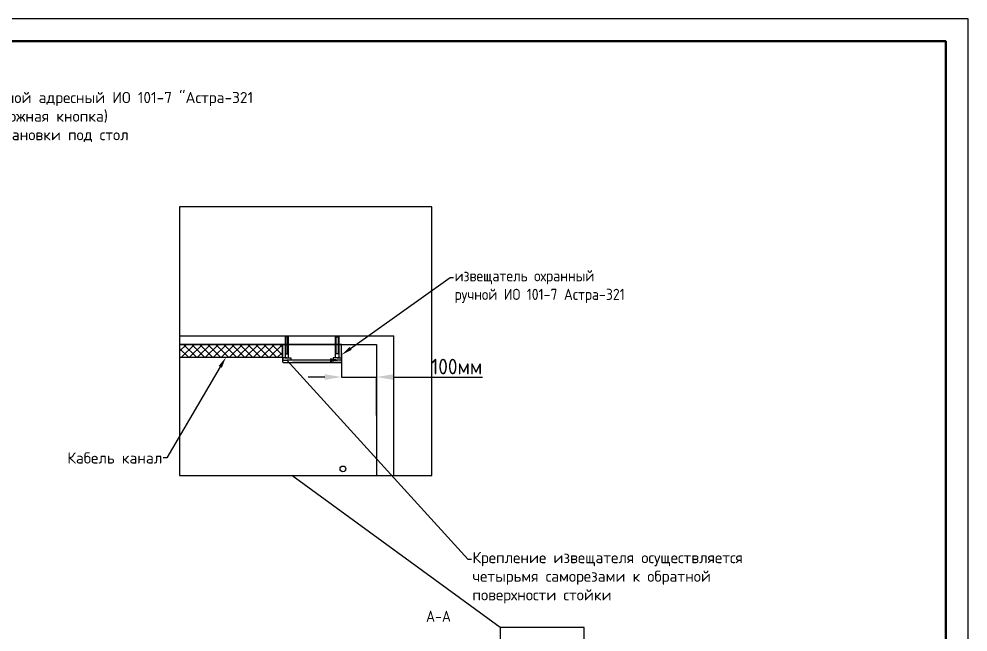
# Model space of a CAD drawing. Header units: millimetres. Extents: x -259793 to 1187961, y -549744 to 43070.
# Drawn here: x 891830 to 913122, y -17037 to -3287 of the extents above; entities that cross this region are included whole.
import ezdxf
from ezdxf import colors
from ezdxf.entities.mleader import LeaderData, LeaderLine
from ezdxf.enums import TextEntityAlignment as Align
from ezdxf.math import Vec2, Vec3

# ---------------------------------------------------------------- set-up
doc = ezdxf.new("R2010")
doc.units = ezdxf.units.MM
doc.layers.add('OBJ', color=4, linetype='Continuous')
doc.layers.add('Штампы', color=7, linetype='Continuous')
doc.styles.add('ISOCPEUR', font='isocpeur.ttf', dxfattribs={"width": 0.9, "height": 350})
doc.styles.get("Standard").update_dxf_attribs({"font": ''})
doc.styles.add('XREF1$0$Standard', font='isocpeur.ttf')
doc.styles.get('Standard').set_extended_font_data('GOST type B')
doc.dimstyles.new('Standard_М3', dxfattribs={"dimscale": 1.5, "dimtxt": 250, "dimasz": 250, "dimexe": 0.18, "dimexo": 0.0625, "dimgap": 40, "dimtad": 1, "dimdec": 0, "dimlfac": 0.6667, "dimrnd": 50, "dimzin": 0, "dimdsep": 46, "dimtxsty": 'Standard', "dimcen": 0.09, "dimadec": 0, "dimazin": 0, "dimtfac": 1, "dimtdec": 0, "dimtmove": 0, "dimatfit": 3, "dimfxl": 1, "dimtolj": 1, "dimtzin": 0, "dimarcsym": 0})

# ---------------------------------------------------------------- blocks, each defined once
blk = doc.blocks.new('*D1130')
at = {"color": 0, "lineweight": -2, "transparency": 16777216}
for p, q in [((899067, -10775), (899067, -11319)), ((898692, -11318), (898317, -11318)), ((899067, -11318), (899850, -11318)), ((899850, -12184), (899850, -11318)), ((900225, -11318), (902232, -11318))]:
    blk.add_line(p, q, dxfattribs=at)
at = {"color": 0, "transparency": 16777216}
for points in [[(898692, -11256), (898692, -11381), (899067, -11318)], [(900225, -11256), (900225, -11381), (899850, -11318)]]:
    blk.add_solid(points, dxfattribs=at)
at = {"layer": 'Defpoints', "color": 0, "transparency": 16777216}
for p in [(899067, -10775), (899850, -11318), (899850, -12184)]:
    blk.add_point(p, dxfattribs=at)
at = {"color": 0, "transparency": 16777216, "insert": (901652, -11083), "char_height": 350, "attachment_point": 5, "style": 'ISOCPEUR'}
blk.add_mtext('\\A1;100мм', dxfattribs=at)
blk = doc.blocks.new('*U1121')
blk.add_lwpolyline([(0, 0), (420, 0), (420, 297), (0, 297)], close=True)
at = {"lineweight": 50}
blk.add_lwpolyline([(20, 292), (415, 292), (415, 5), (20, 5)], close=True, dxfattribs=at)
at = {"style": 'XREF1$0$Standard'}
for tag, p in [('СОГЛАСОВАНО_ДАТА2', (14.37, 145.56)), ('СОГЛАСОВАНО_ДАТА3', (19.37, 145.56)), ('СОГЛАСОВАНО_ФАМИЛИЯ2', (14.37, 110.56)), ('СОГЛАСОВАНО_ФАМИЛИЯ3', (19.37, 110.56)), ('СОГЛАСОВАНО_ДОЛЖНОСТЬ2', (14.37, 90.56)), ('СОГЛАСОВАНО_ДОЛЖНОСТЬ3', (19.37, 90.56))]:
    blk.add_attdef(tag, p, '', height=2.5, rotation=90, dxfattribs=at)
for tag, p in [('ВЗАМ_ИНВ_НОМЕР', (19.37, 77.5)), ('ИНВ_N_ПОДЛ', (19.37, 17.5))]:
    blk.add_attdef(tag, text='', height=2.5, rotation=90, dxfattribs=at).set_placement(p, align=Align.CENTER)
blk.add_attdef('ИНВ_ДАТА', text='', height=2.5, rotation=90, dxfattribs=at).set_placement((19.37, 63.83), align=Align.RIGHT)

msp = doc.modelspace()

# ---------------------------------------------------------------- hatches: boundary and pattern name
at = {"ltscale": 20, "transparency": 33554687}
h = msp.add_hatch(dxfattribs=at)
h.set_pattern_fill('ANSI37', color=256, scale=40)
h.set_pattern_definition([(45, (837992.4, -43753.9), (-89.80256, 89.80256), []), (135, (837992.4, -43753.9), (-89.80256, -89.80256), [])])
h.paths.add_polyline_path([(897739.41829, -10585.81822), (895434.45037, -10585.81822), (895434.45037, -10873.90485), (897739.41829, -10873.90485)])

# ---------------------------------------------------------------- linework, layer by layer
at = {"lineweight": 30, "transparency": 33554687}
for p, q in [((895434.45037, -10395.86596), (900241.36983, -10395.86596)), ((900241.36983, -13525.46935), (900241.36983, -10395.86596)), ((895434.45037, -10585.81822), (899850.21427, -10585.81822)), ((899850.21427, -10585.81822), (899850.21427, -13525.46935))]:
    msp.add_line(p, q, dxfattribs=at)
at = {"color": 0, "transparency": 33554687}
msp.add_line((902625.64952, -16936.55661), (897952.3992, -13525.46935), dxfattribs=at)
at = {"color": 0, "lineweight": 30, "transparency": 33554687}
for points in [[(895434.45037, -13525.46935), (901091.21806, -13525.46935), (901091.21806, -7497.04454), (895434.45037, -7497.04454)], [(902625.64952, -18946.03154), (904511.23875, -18946.03154), (904511.23875, -16936.55661), (902625.64952, -16936.55661)]]:
    msp.add_lwpolyline(points, close=True, dxfattribs=at)
at = {"lineweight": 30, "transparency": 33554687}
msp.add_lwpolyline([(897739.41829, -10585.81822), (895434.45037, -10585.81822), (895434.45037, -10873.90485), (897739.41829, -10873.90485)], close=True, dxfattribs=at)
at = {"color": 1, "lineweight": 30, "transparency": 33554687}
msp.add_lwpolyline([(897739.41829, -10790.31692), (897739.41829, -10964.81561, 0.4142135624), (897769.41829, -10994.81561), (899037.15387, -10994.81561, 0.4142135624), (899067.15387, -10964.81561), (899067.15387, -10585.81822), (897739.41829, -10585.81822), (897739.41829, -10964.81561)], format="xyb", dxfattribs=at)
at = {"lineweight": 20, "transparency": 33554687}
for points in [[(897748.20509, -10986.02882), (897748.20509, -10684.65123)], [(899067.15387, -10964.81561), (899067.15387, -10820.31692)]]:
    msp.add_lwpolyline(points, dxfattribs=at)
at = {"color": 1, "lineweight": 30, "transparency": 33554687}
for points in [[(897769.41829, -10994.81561), (899037.15387, -10994.81561)], [(898722.78569, -10994.81561), (897968.07896, -10994.81561)], [(899030.10417, -10994.81561), (897968.07896, -10994.81561)]]:
    msp.add_lwpolyline(points, dxfattribs=at)
at = {"lineweight": 30, "transparency": 33554687}
msp.add_circle((899098.04312, -13378.68309), 63.48768, dxfattribs=at)
at = {"layer": 'OBJ', "color": 0, "lineweight": 30, "transparency": 33554687}
for p, q in [((897802.89256, -10798.10906), (897873.73722, -10798.10906)), ((899003.6796, -10798.10906), (898932.83494, -10798.10906)), ((897838.31489, -10884.22022), (897749.7901, -10884.22022)), ((897749.7901, -10884.22022), (897749.7901, -10936.23321)), ((897749.7901, -10936.23321), (897838.31489, -10936.23321)), ((897838.31489, -10884.22022), (897926.83967, -10884.22022)), ((897926.83967, -10936.23321), (897838.31489, -10936.23321)), ((897926.83967, -10884.22022), (897926.83967, -10936.23321)), ((898968.25727, -10884.22022), (898879.73248, -10884.22022)), ((898879.73248, -10884.22022), (898879.73248, -10936.23321)), ((898879.73248, -10936.23321), (898968.25727, -10936.23321)), ((898968.25727, -10884.22022), (899056.78205, -10884.22022)), ((899056.78205, -10936.23321), (898968.25727, -10936.23321)), ((899056.78205, -10884.22022), (899056.78205, -10936.23321))]:
    msp.add_line(p, q, dxfattribs=at)
for points in [[(897802.89256, -10417.14807), (897802.89256, -10884.22022), (897873.73722, -10884.22022), (897873.73722, -10417.14807)], [(897814.58139, -10417.14807), (897814.58139, -10798.10906), (897862.04838, -10798.10906), (897862.04838, -10417.14807)], [(899003.6796, -10417.14807), (899003.6796, -10884.22022), (898932.83494, -10884.22022), (898932.83494, -10417.14807)], [(898991.99076, -10417.14807), (898991.99076, -10798.10906), (898944.52377, -10798.10906), (898944.52377, -10417.14807)]]:
    msp.add_lwpolyline(points, close=True, dxfattribs=at)

# ---------------------------------------------------------------- block references
at = {"layer": 'Штампы', "color": 7, "xscale": 100, "yscale": 100, "zscale": 100}
msp.add_blockref('*U1121', (871121.6955, -32987.07451), dxfattribs=at)

# ---------------------------------------------------------------- texts
at = {"transparency": 33554687, "char_height": 250, "style": 'ISOCPEUR'}
for s, width, insert, attachment_point in [('{\\W1;Извещатель охранный ручной адресный ИО 101-7 "Астра-321\\P (Тревожная кнопка)\\PСхема установки под стол}', 26933.4098797, (892245.45478, -5499.82322), 5), ('А-А', 32781.5996251, (900962.77055, -16560.23165), 1)]:
    msp.add_mtext_dynamic_manual_height_columns(s, width=width, gutter_width=12.5, heights=[0], dxfattribs=dict(at, insert=insert, attachment_point=attachment_point))

# ---------------------------------------------------------------- dimensions: what is measured, and where the dimension line sits
at = {"transparency": 33554687}
dim = msp.add_linear_dim(base=(899850.21427, -11318.27985), p1=(899067.15387, -10775.22317), p2=(899850.21427, -12184.36209), text='100мм', dimstyle='Standard_М3', override={"dimpost": 'мм', "dimtxsty": 'ISOCPEUR'}, dxfattribs=at)
dim.commit()
dim.dimension.update_dxf_attribs({"geometry": '*D1130', "text_midpoint": (901652.023, -11318.27985), "dimtype": 160})

# ---------------------------------------------------------------- leaders
ml = msp.add_multileader_mtext('Standard', dxfattribs=at)
ml.set_content('извещатель охранный ручной ИО 101-7 Астра-321', color=256, style='ISOCPEUR')
ml.set_leader_properties()
ml.build(insert=Vec2(0, 0))
ml.multileader.update_dxf_attribs({"dogleg_length": 80, "arrow_head_size": 250})
ctx = ml.context
ctx.base_point, ctx.char_height, ctx.arrow_head_size, ctx.landing_gap_size, ctx.plane_origin = Vec3(901581.8736, -9084.45319), 250, 250, 20, Vec3(899067.15387, -10820.31692)
notes = []
notes.append((ctx, [(0, (1, 1, 0), (901501.8736, -9084.45319), (1, 0), 80, [(0, [(899067.15387, -10820.31692)], 0, [])])]))
ctx.mtext.insert, ctx.mtext.width, ctx.mtext.flow_direction = Vec3(901601.8736, -8921.95319), 4189.7744001, 5
ml = msp.add_multileader_mtext('Standard', dxfattribs=at)
ml.set_content('{\\W1;Кабель канал}', color=256, style='ISOCPEUR')
ml.set_leader_properties()
ml.build(insert=Vec2(0, 0))
ml.multileader.update_dxf_attribs({"dogleg_length": 80, "arrow_head_size": 250})
ctx = ml.context
ctx.base_point, ctx.char_height, ctx.arrow_head_size, ctx.landing_gap_size, ctx.plane_origin = Vec3(892899.71252, -13134.10018), 250, 250, 20, Vec3(897373.72699, -10873.90485)
ctx.text_align_type = 2
notes.append((ctx, [(0, (1, 1, 0), (895144.71252, -13134.10018), (-1, 0), 80, [(0, [(896473.32417, -10873.90485)], 0, [])])]))
ctx.mtext.insert, ctx.mtext.alignment, ctx.mtext.flow_direction = Vec3(895044.71252, -13009.00549), 3, 5
ml = msp.add_multileader_mtext('Standard', dxfattribs=at)
ml.set_content('{\\W1;Крепление извещателя осуществляется \\Pчетырьмя саморезами к обратной \\Pповерхности стойки}', color=256, style='ISOCPEUR')
ml.set_leader_properties()
ml.build(insert=Vec2(0, 0))
ml.multileader.update_dxf_attribs({"dogleg_length": 80, "arrow_head_size": 250})
ctx = ml.context
ctx.base_point, ctx.char_height, ctx.arrow_head_size, ctx.landing_gap_size, ctx.plane_origin = Vec3(901982.3992, -15406.40485), 250, 250, 20, Vec3(898968.25727, -10798.10906)
notes.append((ctx, [(0, (1, 1, 0), (901902.3992, -15406.40485), (1, 0), 80, [(1, [(899056.78205, -10936.23321), (897838.31489, -10936.23321)], 0, [])])]))
ctx.mtext.insert, ctx.mtext.flow_direction = Vec3(902002.3992, -15243.90485), 5
for ctx, leaders in notes:
    for number, flags, end, landing, length, lines in leaders:
        leader = LeaderData()
        leader.index, (leader.has_last_leader_line, leader.has_dogleg_vector, leader.attachment_direction) = number, flags
        leader.last_leader_point, leader.dogleg_vector, leader.dogleg_length = Vec3(end), Vec3(landing), length
        for number, points, colour, breaks in lines:
            line = LeaderLine()
            line.index, line.vertices, line.color, line.breaks = number, Vec3.list(points), colors.encode_raw_color(colour), breaks
            leader.lines.append(line)
        ctx.leaders.append(leader)

doc.saveas('drawing.dxf')
